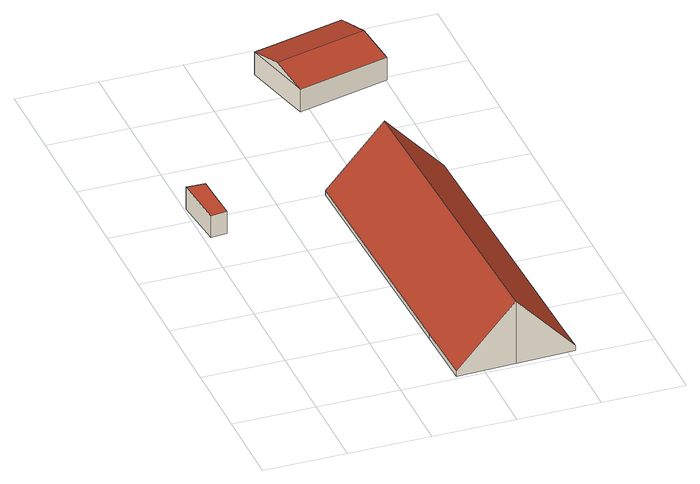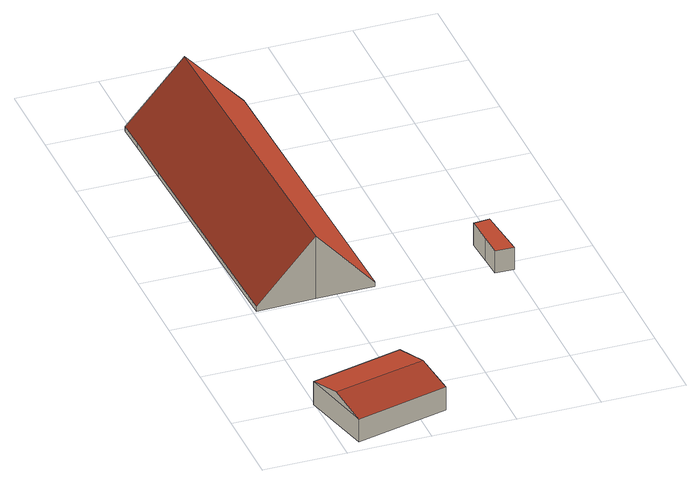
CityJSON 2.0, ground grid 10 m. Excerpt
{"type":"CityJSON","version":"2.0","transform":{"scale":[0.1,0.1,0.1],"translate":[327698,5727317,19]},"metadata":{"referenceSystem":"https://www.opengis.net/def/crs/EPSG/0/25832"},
"CityObjects":{
"building1":{"type":"Building","attributes":{"Geometrietyp2DReferenz":"3000","Gemeindeschluessel":"05170048","function":"31001_2720","roofType":"1000","measuredHeight":2.87},"address":[{"country":"Germany","locality":"Wesel","thoroughfareNumber":"8","thoroughfareName":"Loh"}],"geometry":[{"type":"Solid","lod":"2","boundaries":[[[[0,1,2,3]],[[4,5,1,0]],[[6,7,5,4]],[[8,9,7,6]],[[3,2,9,8]],[[6,4,0,3,8]],[[1,5,7,9,2]]]],"semantics":{"surfaces":[{"type":"WallSurface"},{"type":"RoofSurface"},{"type":"GroundSurface"}],"values":[[0,0,0,0,0,1,2]]}}]},
"building2":{"type":"Building","attributes":{"Geometrietyp2DReferenz":"3000","Gemeindeschluessel":"05170048","function":"31001_2720","roofType":"3100","measuredHeight":8.18},"address":[{"country":"Germany","locality":"Wesel","thoroughfareNumber":"8","thoroughfareName":"Loh"}],"geometry":[{"type":"Solid","lod":"2","boundaries":[[[[10,11,12,13]],[[14,15,11,10]],[[16,17,15,14]],[[18,19,17,16]],[[20,21,19,18]],[[22,23,21,20]],[[24,25,23,22]],[[26,27,25,24]],[[13,12,27,26]],[[26,24,22,20,18,13]],[[16,14,10,13,18]],[[11,15,17,19,21,23,25,27,12]]]],"semantics":{"surfaces":[{"type":"WallSurface"},{"type":"RoofSurface"},{"type":"GroundSurface"}],"values":[[0,0,0,0,0,0,0,0,0,1,1,2]]}}]},
"building3":{"type":"Building","attributes":{"Geometrietyp2DReferenz":"3000","Gemeindeschluessel":"05170048","function":"31001_2720","roofType":"3100","measuredHeight":4.12},"address":[{"country":"Germany","locality":"Wesel","thoroughfareNumber":"8","thoroughfareName":"Loh"}],"geometry":[{"type":"Solid","lod":"2","boundaries":[[[[28,29,30,31]],[[32,33,29,28]],[[34,35,33,32]],[[31,30,35,34]],[[28,36,32]],[[34,37,31]],[[31,37,36,28]],[[32,36,37,34]],[[29,33,35,30]]]],"semantics":{"surfaces":[{"type":"WallSurface"},{"type":"RoofSurface"},{"type":"GroundSurface"}],"values":[[0,0,0,0,0,0,1,1,2]]}}]}
},
"vertices":[
[24,392,39],[24,392,10],[23,419,10],[23,419,39],[26,358,39],[26,358,10],[6,356,39],[6,356,10],[0,420,39],[0,420,10],
[166,2,14],[166,2,8],[237,4,8],[237,4,90],[164,83,14],[164,83,8],[156,396,14],[156,396,8],[226,397,90],[226,397,8],[297,399,14],[297,399,8],[305,106,14],[305,106,8],[307,43,14],[307,43,8],[308,6,14],[308,6,8],
[189,566,36],[189,566,6],[301,594,6],[301,594,36],[167,655,36],[167,655,6],[280,683,36],[280,683,6],[178,611,47],[290,638,47]
]}
